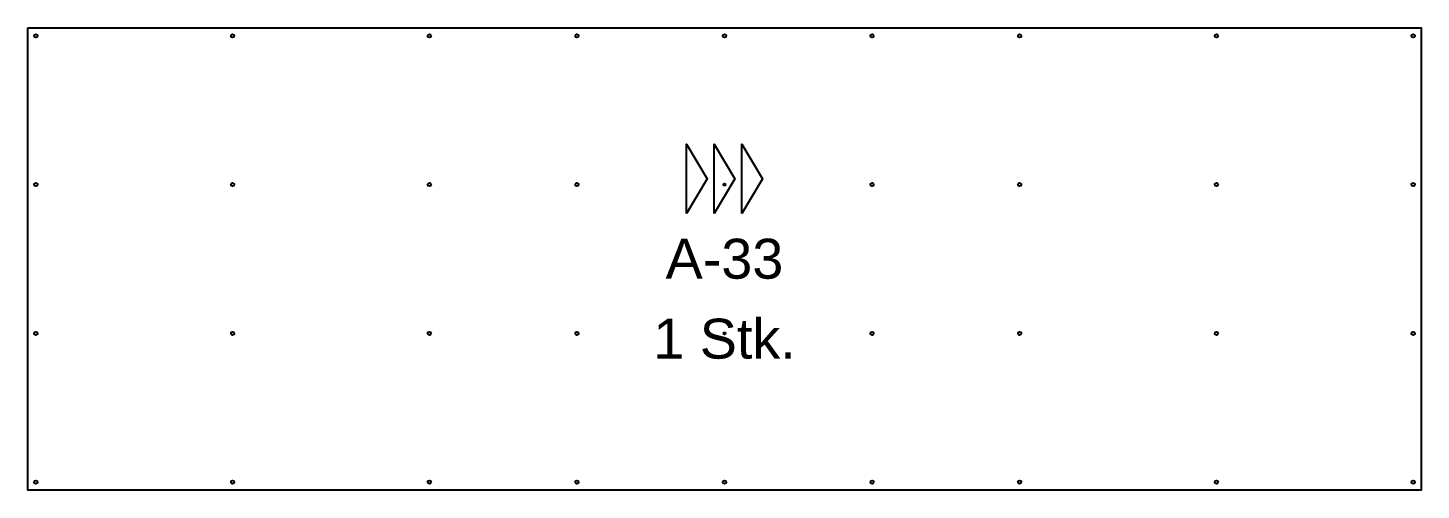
# Model space of a CAD drawing. Header units: millimetres. Extents: x 3800000 to 6300000, y 450000 to 1350000.
# Drawn here: x 5446005 to 5449495, y 904292 to 905448 of the extents above; entities that cross this region are included whole.
import ezdxf

# ---------------------------------------------------------------- set-up
doc = ezdxf.new("R2010")
doc.units = ezdxf.units.MM
for name, color, linetype, true_color in [('ANSICHT Paneel Verlegerichtung', 1, 'Continuous', 0xff0000), ('Bohr', 3, 'Continuous', 0x00ff00), ('Outside', 2, 'Continuous', 0xffff00), ('TXT', 7, 'Continuous', 0xffffff)]:
    doc.layers.add(name, color=color, linetype=linetype, true_color=true_color)
doc.styles.add('Arial Regular', font='arial.ttf')

msp = doc.modelspace()

# ---------------------------------------------------------------- linework, layer by layer
at = {"layer": 'ANSICHT Paneel Verlegerichtung'}
for points in [[(5447654.5, 904984), (5447654.5, 905157.5), (5447706.6, 905070.8)], [(5447724, 904984), (5447724, 905157.5), (5447776, 905070.8)], [(5447793.4, 904984), (5447793.4, 905157.5), (5447845.5, 905070.8)]]:
    msp.add_lwpolyline(points, close=True, dxfattribs=at)
at = {"layer": 'Bohr', "linetype": 'ByBlock', "lineweight": -2}
for centre, radius in [((5446025, 905428.3), 4.25), ((5446517.9, 905428.3), 4.25), ((5447010.7, 905428.3), 4.25), ((5447380.4, 905428.3), 4.25), ((5447750, 905428.3), 4.25), ((5448119.6, 905428.3), 4.25), ((5448489.3, 905428.3), 4.25), ((5448982.1, 905428.3), 4.25), ((5449475, 905428.3), 4.25), ((5446025, 905056.1), 4.25), ((5446517.9, 905056.1), 4.25), ((5447010.7, 905056.1), 4.25), ((5447380.4, 905056.1), 4.25), ((5447750, 905056.1), 2.55), ((5448119.6, 905056.1), 4.25), ((5448489.3, 905056.1), 4.25), ((5448982.1, 905056.1), 4.25), ((5449475, 905056.1), 4.25), ((5446025, 904683.9), 4.25), ((5446517.9, 904683.9), 4.25), ((5447010.7, 904683.9), 4.25), ((5447380.4, 904683.9), 4.25), ((5447750, 904683.9), 2.55), ((5448119.6, 904683.9), 4.25), ((5448489.3, 904683.9), 4.25), ((5448982.1, 904683.9), 4.25), ((5449475, 904683.9), 4.25), ((5446025, 904311.7), 4.25), ((5446517.9, 904311.7), 4.25), ((5447010.7, 904311.7), 4.25), ((5447380.4, 904311.7), 4.25), ((5447750, 904311.7), 4.25), ((5448119.6, 904311.7), 4.25), ((5448489.3, 904311.7), 4.25), ((5448982.1, 904311.7), 4.25), ((5449475, 904311.7), 4.25)]:
    msp.add_circle(centre, radius, dxfattribs=at)
at = {"layer": 'Outside', "linetype": 'ByBlock', "lineweight": -2}
msp.add_lwpolyline([(5446005, 905448.3), (5449495, 905448.3), (5449495, 904291.7), (5446005, 904291.7)], close=True, dxfattribs=at)

# ---------------------------------------------------------------- texts
at = {"layer": 'TXT', "char_height": 100, "attachment_point": 5, "style": 'Arial Regular'}
for s, insert, width in [('A-33', (5447749.9, 904870), 776.087), ('1 Stk.', (5447750, 904670), 857.609)]:
    msp.add_mtext(s, dxfattribs=dict(at, insert=insert, width=width))

doc.saveas('drawing.dxf')
